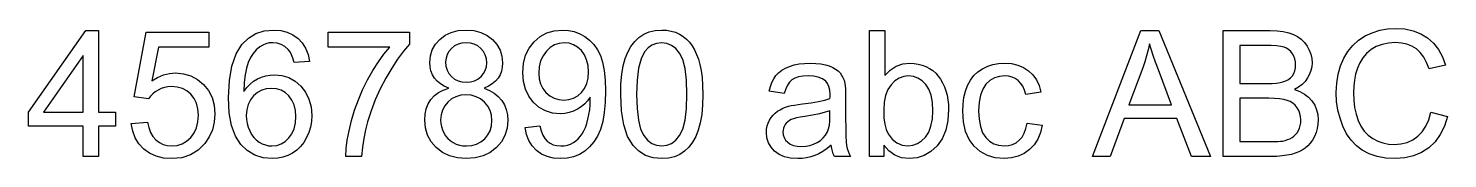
# Model space of a CAD drawing. Header units: metres. Extents: x 2.3 to 90.9, y 0.4 to 5.6.
# Drawn here: x 45.87 to 90.93, y 1.43 to 5.57 of the extents above; entities that cross this region are included whole.
import ezdxf

# ---------------------------------------------------------------- set-up
doc = ezdxf.new("R2010")
doc.units = ezdxf.units.M

msp = doc.modelspace()

# ---------------------------------------------------------------- linework, layer by layer
at = {"color": 1}
for p, q in [((45.866, 2.908), (47.692, 5.5)), ((47.692, 5.5), (48.093, 5.5)), ((48.093, 5.5), (48.093, 2.908)), ((49.222, 3.391), (49.61, 5.445)), ((49.61, 5.445), (51.599, 5.445)), ((51.599, 5.445), (51.599, 4.976)), ((53.088, 5.402), (53.356, 5.488)), ((53.356, 5.488), (53.656, 5.516)), ((53.656, 5.516), (53.882, 5.5)), ((53.882, 5.5), (54.086, 5.45)), ((54.086, 5.45), (54.268, 5.367)), ((55.383, 4.976), (55.383, 5.448)), ((55.383, 5.448), (57.973, 5.448)), ((57.973, 5.448), (57.973, 5.066)), ((59.098, 5.349), (59.293, 5.442)), ((59.293, 5.442), (59.515, 5.498)), ((59.515, 5.498), (59.763, 5.516)), ((59.763, 5.516), (60.012, 5.497)), ((60.012, 5.497), (60.235, 5.44)), ((60.235, 5.44), (60.433, 5.345)), ((62.116, 5.308), (62.329, 5.424)), ((62.329, 5.424), (62.565, 5.493)), ((62.565, 5.493), (62.824, 5.516)), ((62.824, 5.516), (63.015, 5.503)), ((63.015, 5.503), (63.197, 5.464)), ((63.197, 5.464), (63.372, 5.398)), ((65.407, 5.384), (65.579, 5.458)), ((65.579, 5.458), (65.769, 5.502)), ((65.769, 5.502), (65.978, 5.516)), ((65.978, 5.516), (66.134, 5.508)), ((66.134, 5.508), (66.28, 5.484)), ((66.28, 5.484), (66.417, 5.443)), ((66.417, 5.443), (66.543, 5.387)), ((72.576, 1.5), (72.576, 5.5)), ((72.576, 5.5), (73.067, 5.5)), ((73.067, 5.5), (73.067, 4.073)), ((79.656, 1.5), (81.192, 5.5)), ((81.192, 5.5), (81.763, 5.5)), ((81.763, 5.5), (83.4, 1.5)), ((83.801, 1.5), (83.801, 5.5)), ((83.801, 5.5), (85.302, 5.5)), ((85.302, 5.5), (85.519, 5.492)), ((85.519, 5.492), (85.715, 5.47)), ((85.715, 5.47), (85.887, 5.432)), ((85.887, 5.432), (86.037, 5.379)), ((88.315, 5.327), (88.541, 5.432)), ((88.541, 5.432), (88.778, 5.508)), ((88.778, 5.508), (89.026, 5.553)), ((89.026, 5.553), (89.285, 5.568)), ((89.285, 5.568), (89.573, 5.549)), ((89.573, 5.549), (89.838, 5.492)), ((89.838, 5.492), (90.078, 5.396)), ((50.003, 4.976), (49.787, 3.901)), ((51.599, 4.976), (50.003, 4.976)), ((52.462, 4.755), (52.649, 5.058)), ((52.649, 5.058), (52.852, 5.259)), ((52.852, 5.259), (53.088, 5.402)), ((53.214, 4.982), (53.104, 4.887)), ((53.306, 5.039), (53.214, 4.982)), ((53.406, 5.08), (53.306, 5.039)), ((53.512, 5.104), (53.406, 5.08)), ((53.626, 5.113), (53.512, 5.104)), ((53.766, 5.099), (53.626, 5.113)), ((53.895, 5.06), (53.766, 5.099)), ((54.012, 4.994), (53.895, 5.06)), ((54.117, 4.902), (54.012, 4.994)), ((54.268, 5.367), (54.43, 5.252)), ((54.43, 5.252), (54.565, 5.107)), ((54.565, 5.107), (54.671, 4.937)), ((57.342, 4.976), (55.383, 4.976)), ((57.158, 4.751), (57.342, 4.976)), ((57.973, 5.066), (57.782, 4.846)), ((58.692, 4.887), (58.79, 5.062)), ((58.79, 5.062), (58.928, 5.219)), ((58.928, 5.219), (59.098, 5.349)), ((59.4, 5.011), (59.302, 4.932)), ((59.511, 5.068), (59.4, 5.011)), ((59.634, 5.101), (59.511, 5.068)), ((59.768, 5.113), (59.634, 5.101)), ((59.902, 5.101), (59.768, 5.113)), ((60.024, 5.067), (59.902, 5.101)), ((60.134, 5.009), (60.024, 5.067)), ((60.233, 4.928), (60.134, 5.009)), ((60.433, 5.345), (60.606, 5.212)), ((60.606, 5.212), (60.745, 5.052)), ((60.745, 5.052), (60.845, 4.875)), ((61.768, 4.945), (61.925, 5.145)), ((61.925, 5.145), (62.116, 5.308)), ((62.44, 4.959), (62.314, 4.842)), ((62.578, 5.043), (62.44, 4.959)), ((62.726, 5.093), (62.578, 5.043)), ((62.884, 5.11), (62.726, 5.093)), ((63.037, 5.094), (62.884, 5.11)), ((63.178, 5.048), (63.037, 5.094)), ((63.307, 4.97), (63.178, 5.048)), ((63.426, 4.862), (63.307, 4.97)), ((63.372, 5.398), (63.538, 5.306)), ((63.538, 5.306), (63.689, 5.19)), ((63.689, 5.19), (63.822, 5.052)), ((63.822, 5.052), (63.935, 4.891)), ((64.902, 4.818), (65.001, 4.998)), ((65.001, 4.998), (65.119, 5.152)), ((65.119, 5.152), (65.254, 5.282)), ((65.254, 5.282), (65.407, 5.384)), ((65.668, 5.038), (65.542, 4.949)), ((65.812, 5.092), (65.668, 5.038)), ((65.973, 5.11), (65.812, 5.092)), ((66.138, 5.09), (65.973, 5.11)), ((66.288, 5.029), (66.138, 5.09)), ((66.425, 4.927), (66.288, 5.029)), ((66.543, 5.387), (66.659, 5.315)), ((66.659, 5.315), (66.765, 5.229)), ((66.765, 5.229), (66.86, 5.128)), ((66.86, 5.128), (66.944, 5.013)), ((66.944, 5.013), (67.019, 4.884)), ((81.465, 5.08), (81.423, 4.888)), ((81.518, 4.906), (81.465, 5.08)), ((85.13, 5.028), (84.33, 5.028)), ((84.33, 5.028), (84.33, 3.819)), ((85.329, 5.024), (85.13, 5.028)), ((85.497, 5.014), (85.329, 5.024)), ((85.634, 4.997), (85.497, 5.014)), ((85.738, 4.972), (85.634, 4.997)), ((85.822, 4.938), (85.738, 4.972)), ((86.037, 5.379), (86.168, 5.31)), ((86.168, 5.31), (86.284, 5.224)), ((86.284, 5.224), (86.385, 5.123)), ((86.385, 5.123), (86.471, 5.005)), ((86.471, 5.005), (86.539, 4.877)), ((87.768, 4.839), (87.925, 5.029)), ((87.925, 5.029), (88.107, 5.192)), ((88.107, 5.192), (88.315, 5.327)), ((88.668, 4.991), (88.503, 4.894)), ((88.851, 5.06), (88.668, 4.991)), ((89.053, 5.101), (88.851, 5.06)), ((89.274, 5.115), (89.053, 5.101)), ((89.466, 5.103), (89.274, 5.115)), ((89.641, 5.065), (89.466, 5.103)), ((89.799, 5.003), (89.641, 5.065)), ((89.94, 4.916), (89.799, 5.003)), ((90.078, 5.396), (90.295, 5.263)), ((90.295, 5.263), (90.484, 5.094)), ((90.484, 5.094), (90.642, 4.895)), ((47.602, 4.711), (46.349, 2.908)), ((47.602, 2.908), (47.602, 4.711)), ((52.328, 4.373), (52.462, 4.755)), ((52.922, 4.64), (52.849, 4.488)), ((53.007, 4.774), (52.922, 4.64)), ((53.104, 4.887), (53.007, 4.774)), ((54.174, 4.827), (54.117, 4.902)), ((54.224, 4.732), (54.174, 4.827)), ((54.267, 4.617), (54.224, 4.732)), ((54.303, 4.482), (54.267, 4.617)), ((54.791, 4.52), (54.303, 4.482)), ((54.671, 4.937), (54.746, 4.741)), ((54.746, 4.741), (54.791, 4.52)), ((56.979, 4.502), (57.158, 4.751)), ((57.592, 4.593), (57.404, 4.306)), ((57.782, 4.846), (57.592, 4.593)), ((58.614, 4.485), (58.634, 4.695)), ((58.634, 4.695), (58.692, 4.887)), ((59.128, 4.622), (59.116, 4.501)), ((59.162, 4.735), (59.128, 4.622)), ((59.22, 4.838), (59.162, 4.735)), ((59.302, 4.932), (59.22, 4.838)), ((60.315, 4.831), (60.233, 4.928)), ((60.373, 4.723), (60.315, 4.831)), ((60.409, 4.604), (60.373, 4.723)), ((60.42, 4.474), (60.409, 4.604)), ((60.845, 4.875), (60.905, 4.681)), ((60.905, 4.681), (60.925, 4.471)), ((61.589, 4.455), (61.656, 4.715)), ((61.656, 4.715), (61.768, 4.945)), ((62.132, 4.535), (62.086, 4.352)), ((62.208, 4.699), (62.132, 4.535)), ((62.314, 4.842), (62.208, 4.699)), ((63.524, 4.726), (63.426, 4.862)), ((63.594, 4.57), (63.524, 4.726)), ((63.637, 4.391), (63.594, 4.57)), ((63.935, 4.891), (64.029, 4.707)), ((64.029, 4.707), (64.102, 4.491)), ((64.756, 4.381), (64.82, 4.615)), ((64.82, 4.615), (64.902, 4.818)), ((65.321, 4.602), (65.242, 4.303)), ((65.432, 4.823), (65.321, 4.602)), ((65.542, 4.949), (65.432, 4.823)), ((66.547, 4.785), (66.425, 4.927)), ((66.648, 4.581), (66.547, 4.785)), ((66.72, 4.295), (66.648, 4.581)), ((67.019, 4.884), (67.085, 4.742)), ((67.085, 4.742), (67.143, 4.587)), ((67.143, 4.587), (67.192, 4.418)), ((81.373, 4.696), (81.315, 4.506)), ((81.423, 4.888), (81.373, 4.696)), ((81.583, 4.71), (81.518, 4.906)), ((81.66, 4.491), (81.583, 4.71)), ((85.895, 4.892), (85.822, 4.938)), ((85.958, 4.834), (85.895, 4.892)), ((86.011, 4.765), (85.958, 4.834)), ((86.053, 4.686), (86.011, 4.765)), ((86.083, 4.601), (86.053, 4.686)), ((86.1, 4.511), (86.083, 4.601)), ((86.106, 4.414), (86.1, 4.511)), ((86.539, 4.877), (86.588, 4.747)), ((86.588, 4.747), (86.618, 4.613)), ((86.618, 4.613), (86.628, 4.477)), ((87.531, 4.377), (87.636, 4.62)), ((87.636, 4.62), (87.768, 4.839)), ((88.24, 4.635), (88.142, 4.478)), ((88.36, 4.774), (88.24, 4.635)), ((88.503, 4.894), (88.36, 4.774)), ((90.064, 4.802), (89.94, 4.916)), ((90.173, 4.658), (90.064, 4.802)), ((90.266, 4.484), (90.173, 4.658)), ((90.642, 4.895), (90.769, 4.665)), ((90.769, 4.665), (90.865, 4.403)), ((49.969, 4.011), (50.156, 4.089)), ((50.156, 4.089), (50.347, 4.136)), ((50.347, 4.136), (50.543, 4.152)), ((50.543, 4.152), (50.795, 4.129)), ((50.795, 4.129), (51.026, 4.061)), ((51.026, 4.061), (51.237, 3.948)), ((52.248, 3.912), (52.328, 4.373)), ((52.747, 4.094), (52.72, 3.846)), ((52.79, 4.308), (52.747, 4.094)), ((52.849, 4.488), (52.79, 4.308)), ((53.273, 4.021), (53.406, 4.062)), ((53.406, 4.062), (53.542, 4.087)), ((53.542, 4.087), (53.681, 4.095)), ((53.681, 4.095), (53.917, 4.072)), ((53.917, 4.072), (54.135, 4.004)), ((56.637, 3.93), (56.806, 4.228)), ((56.806, 4.228), (56.979, 4.502)), ((57.404, 4.306), (57.216, 3.986)), ((58.623, 4.345), (58.614, 4.485)), ((58.651, 4.216), (58.623, 4.345)), ((58.697, 4.097), (58.651, 4.216)), ((58.761, 3.988), (58.697, 4.097)), ((59.116, 4.501), (59.127, 4.366)), ((59.127, 4.366), (59.162, 4.244)), ((59.162, 4.244), (59.219, 4.134)), ((59.219, 4.134), (59.299, 4.038)), ((60.239, 4.036), (60.318, 4.131)), ((60.318, 4.131), (60.375, 4.235)), ((60.375, 4.235), (60.409, 4.35)), ((60.409, 4.35), (60.42, 4.474)), ((60.843, 4.095), (60.779, 3.987)), ((60.888, 4.211), (60.843, 4.095)), ((60.916, 4.337), (60.888, 4.211)), ((60.925, 4.471), (60.916, 4.337)), ((61.566, 4.166), (61.589, 4.455)), ((61.588, 3.885), (61.566, 4.166)), ((62.086, 4.352), (62.071, 4.149)), ((62.071, 4.149), (62.085, 3.967)), ((63.651, 4.19), (63.637, 4.391)), ((63.637, 3.99), (63.651, 4.19)), ((64.102, 4.491), (64.155, 4.232)), ((64.155, 4.232), (64.186, 3.928)), ((64.683, 3.81), (64.71, 4.113)), ((64.71, 4.113), (64.756, 4.381)), ((65.242, 4.303), (65.195, 3.927)), ((66.763, 3.925), (66.72, 4.295)), ((67.192, 4.418), (67.232, 4.228)), ((67.232, 4.228), (67.26, 4.006)), ((69.535, 3.967), (69.604, 4.069)), ((69.604, 4.069), (69.688, 4.158)), ((69.688, 4.158), (69.788, 4.237)), ((69.788, 4.237), (69.905, 4.304)), ((69.905, 4.304), (70.038, 4.361)), ((70.038, 4.361), (70.186, 4.406)), ((70.186, 4.406), (70.344, 4.438)), ((70.344, 4.438), (70.514, 4.457)), ((70.625, 4.057), (70.463, 4.049)), ((70.514, 4.457), (70.696, 4.463)), ((70.799, 4.046), (70.625, 4.057)), ((70.696, 4.463), (70.873, 4.458)), ((70.873, 4.458), (71.032, 4.441)), ((71.032, 4.441), (71.174, 4.414)), ((71.174, 4.414), (71.299, 4.376)), ((71.299, 4.376), (71.407, 4.329)), ((71.407, 4.329), (71.5, 4.277)), ((71.5, 4.277), (71.578, 4.22)), ((71.578, 4.22), (71.64, 4.156)), ((71.64, 4.156), (71.69, 4.086)), ((71.69, 4.086), (71.733, 4.006)), ((73.067, 4.073), (73.233, 4.244)), ((73.233, 4.244), (73.421, 4.366)), ((73.421, 4.366), (73.63, 4.439)), ((73.63, 4.439), (73.861, 4.463)), ((73.817, 4.059), (73.662, 4.042)), ((73.971, 4.042), (73.817, 4.059)), ((73.861, 4.463), (73.993, 4.456)), ((73.993, 4.456), (74.121, 4.436)), ((74.121, 4.436), (74.246, 4.403)), ((74.246, 4.403), (74.367, 4.355)), ((74.367, 4.355), (74.481, 4.296)), ((74.481, 4.296), (74.585, 4.226)), ((74.585, 4.226), (74.678, 4.145)), ((74.678, 4.145), (74.76, 4.053)), ((75.78, 3.924), (75.888, 4.067)), ((75.888, 4.067), (76.016, 4.188)), ((76.016, 4.188), (76.165, 4.287)), ((76.165, 4.287), (76.328, 4.364)), ((76.328, 4.364), (76.497, 4.419)), ((76.497, 4.419), (76.673, 4.452)), ((76.673, 4.452), (76.857, 4.463)), ((76.876, 4.059), (76.699, 4.043)), ((76.857, 4.463), (77.082, 4.448)), ((76.994, 4.05), (76.876, 4.059)), ((77.082, 4.448), (77.286, 4.403)), ((77.286, 4.403), (77.468, 4.329)), ((77.468, 4.329), (77.629, 4.224)), ((77.629, 4.224), (77.766, 4.093)), ((77.766, 4.093), (77.875, 3.936)), ((81.25, 4.316), (80.81, 3.143)), ((81.315, 4.506), (81.25, 4.316)), ((81.749, 4.25), (81.66, 4.491)), ((82.166, 3.143), (81.749, 4.25)), ((85.947, 4), (86.004, 4.065)), ((86.004, 4.065), (86.049, 4.139)), ((86.049, 4.139), (86.081, 4.222)), ((86.081, 4.222), (86.1, 4.313)), ((86.1, 4.313), (86.106, 4.414)), ((86.549, 4.109), (86.488, 3.994)), ((86.593, 4.228), (86.549, 4.109)), ((86.619, 4.35), (86.593, 4.228)), ((86.628, 4.477), (86.619, 4.35)), ((87.412, 3.832), (87.457, 4.115)), ((87.457, 4.115), (87.531, 4.377)), ((88.013, 4.113), (87.974, 3.923)), ((88.068, 4.301), (88.013, 4.113)), ((88.142, 4.478), (88.068, 4.301)), ((90.344, 4.28), (90.266, 4.484)), ((90.865, 4.403), (90.344, 4.28)), ((49.787, 3.901), (49.969, 4.011)), ((49.984, 3.611), (49.893, 3.553)), ((50.082, 3.658), (49.984, 3.611)), ((50.186, 3.691), (50.082, 3.658)), ((50.296, 3.712), (50.186, 3.691)), ((50.412, 3.718), (50.296, 3.712)), ((50.594, 3.703), (50.412, 3.718)), ((50.758, 3.658), (50.594, 3.703)), ((50.903, 3.582), (50.758, 3.658)), ((51.237, 3.948), (51.427, 3.789)), ((51.427, 3.789), (51.585, 3.595)), ((52.221, 3.372), (52.248, 3.912)), ((52.72, 3.846), (52.709, 3.563)), ((52.709, 3.563), (52.803, 3.689)), ((52.803, 3.689), (52.907, 3.798)), ((52.907, 3.798), (53.02, 3.89)), ((53.02, 3.89), (53.143, 3.964)), ((53.143, 3.964), (53.273, 4.021)), ((53.422, 3.646), (53.275, 3.601)), ((53.583, 3.661), (53.422, 3.646)), ((53.743, 3.646), (53.583, 3.661)), ((53.889, 3.601), (53.743, 3.646)), ((54.135, 4.004), (54.335, 3.891)), ((54.335, 3.891), (54.517, 3.733)), ((54.517, 3.733), (54.668, 3.539)), ((56.344, 3.297), (56.481, 3.616)), ((56.481, 3.616), (56.637, 3.93)), ((57.039, 3.646), (56.883, 3.302)), ((57.216, 3.986), (57.039, 3.646)), ((58.845, 3.891), (58.761, 3.988)), ((58.948, 3.805), (58.845, 3.891)), ((58.891, 3.532), (59.042, 3.611)), ((59.071, 3.731), (58.948, 3.805)), ((59.042, 3.611), (59.214, 3.669)), ((59.214, 3.669), (59.071, 3.731)), ((59.299, 4.038), (59.397, 3.959)), ((59.397, 3.959), (59.509, 3.902)), ((59.509, 3.902), (59.634, 3.869)), ((59.634, 3.869), (59.774, 3.857)), ((59.774, 3.857), (59.909, 3.869)), ((59.909, 3.869), (60.032, 3.902)), ((60.032, 3.902), (60.142, 3.958)), ((60.142, 3.958), (60.239, 4.036)), ((60.475, 3.731), (60.336, 3.669)), ((60.336, 3.669), (60.509, 3.6)), ((60.595, 3.805), (60.475, 3.731)), ((60.697, 3.89), (60.595, 3.805)), ((60.779, 3.987), (60.697, 3.89)), ((61.652, 3.634), (61.588, 3.885)), ((61.76, 3.411), (61.652, 3.634)), ((62.085, 3.967), (62.129, 3.803)), ((62.129, 3.803), (62.201, 3.657)), ((62.201, 3.657), (62.302, 3.529)), ((63.431, 3.529), (63.527, 3.66)), ((63.527, 3.66), (63.596, 3.813)), ((63.596, 3.813), (63.637, 3.99)), ((64.186, 3.928), (64.196, 3.582)), ((64.674, 3.473), (64.683, 3.81)), ((65.195, 3.927), (65.179, 3.473)), ((66.778, 3.473), (66.763, 3.925)), ((67.26, 4.006), (67.277, 3.755)), ((67.277, 3.755), (67.282, 3.473)), ((69.389, 3.571), (69.427, 3.718)), ((69.427, 3.718), (69.475, 3.85)), ((69.475, 3.85), (69.535, 3.967)), ((69.914, 3.648), (69.869, 3.505)), ((69.97, 3.767), (69.914, 3.648)), ((70.036, 3.863), (69.97, 3.767)), ((70.113, 3.935), (70.036, 3.863)), ((70.207, 3.988), (70.113, 3.935)), ((70.324, 4.026), (70.207, 3.988)), ((70.463, 4.049), (70.324, 4.026)), ((70.95, 4.015), (70.799, 4.046)), ((71.079, 3.963), (70.95, 4.015)), ((71.184, 3.89), (71.079, 3.963)), ((71.245, 3.818), (71.184, 3.89)), ((71.289, 3.723), (71.245, 3.818)), ((71.315, 3.606), (71.289, 3.723)), ((71.323, 3.467), (71.315, 3.606)), ((71.733, 4.006), (71.767, 3.919)), ((71.767, 3.919), (71.793, 3.822)), ((71.793, 3.822), (71.803, 3.747)), ((71.803, 3.747), (71.811, 3.646)), ((71.811, 3.646), (71.816, 3.52)), ((73.158, 3.624), (73.085, 3.438)), ((73.261, 3.78), (73.158, 3.624)), ((73.383, 3.902), (73.261, 3.78)), ((73.517, 3.989), (73.383, 3.902)), ((73.662, 4.042), (73.517, 3.989)), ((74.113, 3.992), (73.971, 4.042)), ((74.243, 3.907), (74.113, 3.992)), ((74.362, 3.789), (74.243, 3.907)), ((74.46, 3.636), (74.362, 3.789)), ((74.53, 3.445), (74.46, 3.636)), ((74.76, 4.053), (74.833, 3.95)), ((74.833, 3.95), (74.897, 3.837)), ((74.897, 3.837), (74.954, 3.715)), ((74.954, 3.715), (75.001, 3.582)), ((75.624, 3.576), (75.692, 3.759)), ((75.692, 3.759), (75.78, 3.924)), ((76.171, 3.641), (76.099, 3.45)), ((76.273, 3.793), (76.171, 3.641)), ((76.398, 3.91), (76.273, 3.793)), ((76.54, 3.993), (76.398, 3.91)), ((76.699, 4.043), (76.54, 3.993)), ((77.103, 4.023), (76.994, 4.05)), ((77.204, 3.976), (77.103, 4.023)), ((77.295, 3.912), (77.204, 3.976)), ((77.375, 3.829), (77.295, 3.912)), ((77.442, 3.729), (77.375, 3.829)), ((77.495, 3.61), (77.442, 3.729)), ((77.536, 3.473), (77.495, 3.61)), ((77.875, 3.936), (77.958, 3.753)), ((77.958, 3.753), (78.014, 3.546)), ((84.33, 3.819), (85.195, 3.819)), ((85.195, 3.819), (85.359, 3.822)), ((85.359, 3.822), (85.497, 3.831)), ((85.497, 3.831), (85.611, 3.845)), ((85.611, 3.845), (85.7, 3.866)), ((85.7, 3.866), (85.795, 3.901)), ((85.795, 3.901), (85.877, 3.945)), ((85.877, 3.945), (85.947, 4)), ((86.2, 3.703), (86.068, 3.628)), ((86.068, 3.628), (86.239, 3.566)), ((86.314, 3.789), (86.2, 3.703)), ((86.41, 3.886), (86.314, 3.789)), ((86.488, 3.994), (86.41, 3.886)), ((87.397, 3.53), (87.412, 3.832)), ((87.951, 3.729), (87.943, 3.533)), ((87.974, 3.923), (87.951, 3.729)), ((49.683, 3.331), (49.222, 3.391)), ((49.743, 3.413), (49.683, 3.331)), ((49.813, 3.487), (49.743, 3.413)), ((49.893, 3.553), (49.813, 3.487)), ((51.03, 3.475), (50.903, 3.582)), ((51.133, 3.343), (51.03, 3.475)), ((51.207, 3.188), (51.133, 3.343)), ((51.251, 3.011), (51.207, 3.188)), ((51.585, 3.595), (51.697, 3.374)), ((51.697, 3.374), (51.765, 3.128)), ((52.245, 2.89), (52.221, 3.372)), ((52.916, 3.294), (52.844, 3.146)), ((53.018, 3.422), (52.916, 3.294)), ((53.14, 3.527), (53.018, 3.422)), ((53.275, 3.601), (53.14, 3.527)), ((54.021, 3.527), (53.889, 3.601)), ((54.139, 3.422), (54.021, 3.527)), ((54.236, 3.292), (54.139, 3.422)), ((54.305, 3.139), (54.236, 3.292)), ((54.668, 3.539), (54.776, 3.319)), ((54.776, 3.319), (54.841, 3.072)), ((56.227, 2.972), (56.344, 3.297)), ((56.883, 3.302), (56.749, 2.953)), ((58.502, 3.015), (58.564, 3.171)), ((58.564, 3.171), (58.651, 3.31)), ((58.651, 3.31), (58.76, 3.432)), ((58.76, 3.432), (58.891, 3.532)), ((59.186, 3.227), (59.086, 3.105)), ((59.307, 3.327), (59.186, 3.227)), ((59.443, 3.399), (59.307, 3.327)), ((59.594, 3.442), (59.443, 3.399)), ((59.76, 3.456), (59.594, 3.442)), ((59.93, 3.442), (59.76, 3.456)), ((60.085, 3.398), (59.93, 3.442)), ((60.225, 3.326), (60.085, 3.398)), ((60.351, 3.224), (60.225, 3.326)), ((60.454, 3.101), (60.351, 3.224)), ((60.509, 3.6), (60.66, 3.512)), ((60.66, 3.512), (60.789, 3.406)), ((60.789, 3.406), (60.896, 3.282)), ((60.896, 3.282), (60.98, 3.142)), ((61.91, 3.216), (61.76, 3.411)), ((62.091, 3.059), (61.91, 3.216)), ((62.302, 3.529), (62.424, 3.424)), ((62.424, 3.424), (62.559, 3.35)), ((62.559, 3.35), (62.708, 3.305)), ((62.708, 3.305), (62.87, 3.29)), ((62.87, 3.29), (63.033, 3.305)), ((63.033, 3.305), (63.181, 3.35)), ((63.181, 3.35), (63.314, 3.424)), ((63.314, 3.424), (63.431, 3.529)), ((63.531, 3.17), (63.424, 3.081)), ((63.625, 3.271), (63.531, 3.17)), ((63.705, 3.383), (63.625, 3.271)), ((63.703, 3.132), (63.708, 3.284)), ((63.707, 3.352), (63.705, 3.383)), ((63.707, 3.325), (63.707, 3.352)), ((63.708, 3.303), (63.707, 3.325)), ((63.708, 3.284), (63.708, 3.303)), ((64.186, 3.218), (64.155, 2.893)), ((64.196, 3.582), (64.186, 3.218)), ((64.699, 2.948), (64.674, 3.473)), ((65.179, 3.473), (65.193, 3.021)), ((66.763, 3.023), (66.778, 3.473)), ((67.282, 3.473), (67.273, 3.138)), ((69.869, 3.505), (69.389, 3.571)), ((70.308, 3.152), (70.445, 3.17)), ((70.445, 3.17), (70.723, 3.207)), ((70.723, 3.207), (70.961, 3.248)), ((70.961, 3.248), (71.16, 3.292)), ((71.16, 3.292), (71.321, 3.339)), ((71.321, 3.339), (71.322, 3.385)), ((71.322, 3.385), (71.323, 3.422)), ((71.323, 3.449), (71.323, 3.467)), ((71.323, 3.422), (71.323, 3.449)), ((71.816, 3.52), (71.817, 3.369)), ((71.817, 3.369), (71.817, 2.714)), ((73.041, 3.22), (73.026, 2.971)), ((73.085, 3.438), (73.041, 3.22)), ((74.573, 3.217), (74.53, 3.445)), ((74.587, 2.952), (74.573, 3.217)), ((75.001, 3.582), (75.04, 3.442)), ((75.04, 3.442), (75.067, 3.297)), ((75.067, 3.297), (75.083, 3.147)), ((75.536, 2.938), (75.546, 3.165)), ((75.546, 3.165), (75.575, 3.378)), ((75.575, 3.378), (75.624, 3.576)), ((76.055, 3.22), (76.041, 2.952)), ((76.099, 3.45), (76.055, 3.22)), ((78.014, 3.546), (77.536, 3.473)), ((85.255, 3.347), (84.33, 3.347)), ((84.33, 3.347), (84.33, 1.972)), ((85.435, 3.343), (85.255, 3.347)), ((85.592, 3.33), (85.435, 3.343)), ((85.728, 3.31), (85.592, 3.33)), ((85.84, 3.28), (85.728, 3.31)), ((85.936, 3.241), (85.84, 3.28)), ((86.021, 3.189), (85.936, 3.241)), ((86.095, 3.125), (86.021, 3.189)), ((86.239, 3.566), (86.389, 3.484)), ((86.389, 3.484), (86.518, 3.384)), ((86.518, 3.384), (86.626, 3.265)), ((86.626, 3.265), (86.712, 3.131)), ((87.41, 3.248), (87.397, 3.53)), ((87.45, 2.975), (87.41, 3.248)), ((87.943, 3.533), (87.952, 3.286)), ((87.952, 3.286), (87.98, 3.055)), ((45.866, 2.458), (45.866, 2.908)), ((46.349, 2.908), (47.602, 2.908)), ((48.093, 2.908), (48.633, 2.908)), ((48.633, 2.908), (48.633, 2.458)), ((51.266, 2.812), (51.251, 3.011)), ((51.251, 2.602), (51.266, 2.812)), ((51.765, 3.128), (51.787, 2.856)), ((51.787, 2.856), (51.767, 2.594)), ((52.318, 2.481), (52.245, 2.89)), ((52.8, 2.98), (52.786, 2.796)), ((52.786, 2.796), (52.793, 2.671)), ((52.844, 3.146), (52.8, 2.98)), ((54.346, 2.965), (54.305, 3.139)), ((54.36, 2.769), (54.346, 2.965)), ((54.346, 2.564), (54.36, 2.769)), ((54.841, 3.072), (54.862, 2.799)), ((54.862, 2.799), (54.852, 2.614)), ((56.128, 2.641), (56.227, 2.972)), ((56.749, 2.953), (56.636, 2.6)), ((58.453, 2.657), (58.465, 2.844)), ((58.465, 2.844), (58.502, 3.015)), ((58.972, 2.819), (58.958, 2.654)), ((59.015, 2.969), (58.972, 2.819)), ((59.086, 3.105), (59.015, 2.969)), ((60.528, 2.962), (60.454, 3.101)), ((60.572, 2.807), (60.528, 2.962)), ((60.587, 2.638), (60.572, 2.807)), ((60.98, 3.142), (61.041, 2.988)), ((61.041, 2.988), (61.077, 2.822)), ((61.077, 2.822), (61.089, 2.643)), ((62.292, 2.946), (62.091, 3.059)), ((62.512, 2.879), (62.292, 2.946)), ((62.75, 2.856), (62.512, 2.879)), ((62.896, 2.865), (62.75, 2.856)), ((63.037, 2.893), (62.896, 2.865)), ((63.173, 2.938), (63.037, 2.893)), ((63.303, 3.002), (63.173, 2.938)), ((63.424, 3.081), (63.303, 3.002)), ((63.634, 2.684), (63.667, 2.832)), ((63.667, 2.832), (63.69, 2.982)), ((63.69, 2.982), (63.703, 3.132)), ((64.155, 2.893), (64.103, 2.608)), ((64.773, 2.503), (64.699, 2.948)), ((65.193, 3.021), (65.236, 2.652)), ((66.72, 2.654), (66.763, 3.023)), ((67.246, 2.837), (67.201, 2.569)), ((67.273, 3.138), (67.246, 2.837)), ((69.401, 2.653), (69.453, 2.736)), ((69.453, 2.736), (69.513, 2.811)), ((69.513, 2.811), (69.58, 2.878)), ((69.58, 2.878), (69.655, 2.935)), ((69.655, 2.935), (69.736, 2.985)), ((69.736, 2.985), (69.822, 3.029)), ((69.822, 3.029), (69.912, 3.066)), ((69.912, 3.066), (70.008, 3.096)), ((70.008, 3.096), (70.09, 3.115)), ((70.09, 3.115), (70.19, 3.134)), ((70.26, 2.722), (70.164, 2.697)), ((70.19, 3.134), (70.308, 3.152)), ((70.378, 2.746), (70.26, 2.722)), ((70.518, 2.769), (70.378, 2.746)), ((70.769, 2.809), (70.518, 2.769)), ((70.986, 2.853), (70.769, 2.809)), ((71.17, 2.902), (70.986, 2.853)), ((71.321, 2.954), (71.17, 2.902)), ((71.316, 2.622), (71.321, 2.774)), ((71.321, 2.774), (71.321, 2.954)), ((71.817, 2.714), (71.819, 2.403)), ((73.026, 2.971), (73.035, 2.728)), ((73.035, 2.728), (73.061, 2.522)), ((74.572, 2.692), (74.587, 2.952)), ((75.089, 2.992), (75.066, 2.641)), ((75.083, 3.147), (75.089, 2.992)), ((75.559, 2.596), (75.536, 2.938)), ((76.041, 2.952), (76.055, 2.68)), ((80.658, 2.711), (80.218, 1.5)), ((82.33, 2.711), (80.658, 2.711)), ((80.81, 3.143), (82.166, 3.143)), ((82.797, 1.5), (82.33, 2.711)), ((86.158, 3.048), (86.095, 3.125)), ((86.208, 2.962), (86.158, 3.048)), ((86.244, 2.869), (86.208, 2.962)), ((86.266, 2.768), (86.244, 2.869)), ((86.273, 2.66), (86.266, 2.768)), ((86.712, 3.131), (86.773, 2.986)), ((86.773, 2.986), (86.809, 2.828)), ((86.809, 2.828), (86.821, 2.66)), ((87.516, 2.712), (87.45, 2.975)), ((87.608, 2.458), (87.516, 2.712)), ((87.98, 3.055), (88.026, 2.84)), ((88.026, 2.84), (88.091, 2.642)), ((90.337, 2.666), (90.404, 2.902)), ((90.404, 2.902), (90.933, 2.769)), ((90.933, 2.769), (90.833, 2.462)), ((47.602, 2.458), (45.866, 2.458)), ((47.602, 1.5), (47.602, 2.458)), ((48.633, 2.458), (48.093, 2.458)), ((48.093, 2.458), (48.093, 1.5)), ((49.135, 2.548), (49.651, 2.591)), ((49.178, 2.308), (49.135, 2.548)), ((49.258, 2.093), (49.178, 2.308)), ((49.651, 2.591), (49.689, 2.415)), ((49.689, 2.415), (49.746, 2.262)), ((49.746, 2.262), (49.822, 2.132)), ((51.128, 2.248), (51.205, 2.414)), ((51.205, 2.414), (51.251, 2.602)), ((51.708, 2.35), (51.609, 2.124)), ((51.767, 2.594), (51.708, 2.35)), ((52.439, 2.146), (52.318, 2.481)), ((52.793, 2.671), (52.813, 2.548)), ((52.813, 2.548), (52.846, 2.428)), ((52.846, 2.428), (52.894, 2.31)), ((52.894, 2.31), (52.953, 2.201)), ((54.234, 2.223), (54.304, 2.383)), ((54.304, 2.383), (54.346, 2.564)), ((54.771, 2.264), (54.7, 2.099)), ((54.822, 2.436), (54.771, 2.264)), ((54.852, 2.614), (54.822, 2.436)), ((55.993, 2.021), (56.05, 2.319)), ((56.05, 2.319), (56.128, 2.641)), ((56.569, 2.343), (56.515, 2.074)), ((56.636, 2.6), (56.569, 2.343)), ((58.476, 2.406), (58.453, 2.657)), ((58.544, 2.176), (58.476, 2.406)), ((58.958, 2.654), (58.964, 2.55)), ((58.964, 2.55), (58.983, 2.447)), ((58.983, 2.447), (59.014, 2.347)), ((59.014, 2.347), (59.057, 2.248)), ((60.458, 2.183), (60.529, 2.319)), ((60.529, 2.319), (60.572, 2.471)), ((60.572, 2.471), (60.587, 2.638)), ((61.066, 2.397), (60.998, 2.171)), ((61.089, 2.643), (61.066, 2.397)), ((61.64, 2.425), (62.112, 2.469)), ((61.685, 2.202), (61.64, 2.425)), ((62.112, 2.469), (62.149, 2.314)), ((62.149, 2.314), (62.199, 2.181)), ((63.452, 2.216), (63.504, 2.31)), ((63.504, 2.31), (63.552, 2.42)), ((63.552, 2.42), (63.595, 2.544)), ((63.595, 2.544), (63.634, 2.684)), ((64.03, 2.361), (63.937, 2.147)), ((64.103, 2.608), (64.03, 2.361)), ((64.896, 2.135), (64.773, 2.503)), ((65.236, 2.652), (65.308, 2.366)), ((65.308, 2.366), (65.409, 2.162)), ((66.547, 2.163), (66.648, 2.368)), ((66.648, 2.368), (66.72, 2.654)), ((67.138, 2.336), (67.057, 2.132)), ((67.201, 2.569), (67.138, 2.336)), ((69.304, 2.264), (69.31, 2.368)), ((69.32, 2.091), (69.304, 2.264)), ((69.31, 2.368), (69.328, 2.468)), ((69.328, 2.468), (69.359, 2.562)), ((69.359, 2.562), (69.401, 2.653)), ((69.832, 2.34), (69.828, 2.278)), ((69.828, 2.278), (69.837, 2.183)), ((69.845, 2.4), (69.832, 2.34)), ((69.866, 2.457), (69.845, 2.4)), ((69.896, 2.511), (69.866, 2.457)), ((69.934, 2.56), (69.896, 2.511)), ((69.979, 2.603), (69.934, 2.56)), ((70.031, 2.64), (69.979, 2.603)), ((70.09, 2.671), (70.031, 2.64)), ((70.164, 2.697), (70.09, 2.671)), ((71.182, 2.181), (71.241, 2.283)), ((71.241, 2.283), (71.276, 2.376)), ((71.276, 2.376), (71.301, 2.489)), ((71.301, 2.489), (71.316, 2.622)), ((71.819, 2.403), (71.825, 2.155)), ((73.061, 2.522), (73.106, 2.352)), ((73.106, 2.352), (73.168, 2.218)), ((74.352, 2.118), (74.455, 2.275)), ((74.455, 2.275), (74.528, 2.466)), ((74.528, 2.466), (74.572, 2.692)), ((74.997, 2.332), (74.881, 2.065)), ((75.066, 2.641), (74.997, 2.332)), ((75.627, 2.296), (75.559, 2.596)), ((75.74, 2.039), (75.627, 2.296)), ((76.055, 2.68), (76.097, 2.447)), ((76.097, 2.447), (76.167, 2.255)), ((76.167, 2.255), (76.265, 2.103)), ((77.49, 2.241), (77.542, 2.389)), ((77.542, 2.389), (77.577, 2.561)), ((77.577, 2.561), (78.06, 2.499)), ((78.005, 2.263), (77.919, 2.054)), ((78.06, 2.499), (78.005, 2.263)), ((86.104, 2.194), (86.151, 2.254)), ((86.151, 2.254), (86.194, 2.323)), ((86.194, 2.323), (86.228, 2.398)), ((86.228, 2.398), (86.253, 2.48)), ((86.253, 2.48), (86.268, 2.567)), ((86.268, 2.567), (86.273, 2.66)), ((86.755, 2.26), (86.703, 2.137)), ((86.792, 2.388), (86.755, 2.26)), ((86.814, 2.522), (86.792, 2.388)), ((86.821, 2.66), (86.814, 2.522)), ((87.726, 2.223), (87.608, 2.458)), ((88.091, 2.642), (88.176, 2.464)), ((88.176, 2.464), (88.281, 2.309)), ((88.281, 2.309), (88.407, 2.179)), ((89.986, 2.141), (90.128, 2.285)), ((90.128, 2.285), (90.245, 2.46)), ((90.245, 2.46), (90.337, 2.666)), ((90.833, 2.462), (90.7, 2.194)), ((49.375, 1.903), (49.258, 2.093)), ((49.529, 1.737), (49.375, 1.903)), ((49.822, 2.132), (49.917, 2.025)), ((49.917, 2.025), (50.027, 1.942)), ((50.027, 1.942), (50.147, 1.883)), ((50.147, 1.883), (50.278, 1.847)), ((50.278, 1.847), (50.42, 1.836)), ((50.42, 1.836), (50.591, 1.852)), ((50.591, 1.852), (50.748, 1.902)), ((50.748, 1.902), (50.891, 1.986)), ((50.891, 1.986), (51.02, 2.103)), ((51.02, 2.103), (51.128, 2.248)), ((51.471, 1.917), (51.261, 1.705)), ((51.609, 2.124), (51.471, 1.917)), ((52.608, 1.883), (52.439, 2.146)), ((52.816, 1.686), (52.608, 1.883)), ((52.953, 2.201), (53.023, 2.106)), ((53.023, 2.106), (53.104, 2.025)), ((53.104, 2.025), (53.195, 1.957)), ((53.195, 1.957), (53.293, 1.904)), ((53.293, 1.904), (53.394, 1.866)), ((53.394, 1.866), (53.496, 1.843)), ((53.496, 1.843), (53.602, 1.836)), ((53.602, 1.836), (53.752, 1.851)), ((53.752, 1.851), (53.891, 1.898)), ((53.891, 1.898), (54.019, 1.977)), ((54.019, 1.977), (54.136, 2.087)), ((54.136, 2.087), (54.234, 2.223)), ((54.507, 1.813), (54.388, 1.699)), ((54.611, 1.947), (54.507, 1.813)), ((54.7, 2.099), (54.611, 1.947)), ((55.957, 1.748), (55.993, 2.021)), ((56.515, 2.074), (56.475, 1.793)), ((58.657, 1.969), (58.544, 2.176)), ((58.816, 1.782), (58.657, 1.969)), ((59.057, 2.248), (59.113, 2.155)), ((59.113, 2.155), (59.181, 2.073)), ((59.181, 2.073), (59.261, 2.003)), ((59.261, 2.003), (59.353, 1.943)), ((59.353, 1.943), (59.453, 1.896)), ((59.453, 1.896), (59.557, 1.863)), ((59.557, 1.863), (59.665, 1.842)), ((59.665, 1.842), (59.776, 1.836)), ((59.776, 1.836), (59.945, 1.85)), ((59.945, 1.85), (60.098, 1.892)), ((60.098, 1.892), (60.235, 1.963)), ((60.235, 1.963), (60.357, 2.062)), ((60.357, 2.062), (60.458, 2.183)), ((60.885, 1.966), (60.726, 1.781)), ((60.998, 2.171), (60.885, 1.966)), ((61.759, 2.006), (61.685, 2.202)), ((61.863, 1.836), (61.759, 2.006)), ((61.997, 1.692), (61.863, 1.836)), ((62.199, 2.181), (62.263, 2.072)), ((62.263, 2.072), (62.341, 1.986)), ((62.341, 1.986), (62.432, 1.92)), ((62.432, 1.92), (62.534, 1.873)), ((62.534, 1.873), (62.649, 1.845)), ((62.649, 1.845), (62.775, 1.836)), ((62.775, 1.836), (62.885, 1.842)), ((62.885, 1.842), (62.987, 1.862)), ((62.987, 1.862), (63.083, 1.894)), ((63.083, 1.894), (63.172, 1.939)), ((63.172, 1.939), (63.253, 1.995)), ((63.253, 1.995), (63.327, 2.06)), ((63.327, 2.06), (63.393, 2.134)), ((63.393, 2.134), (63.452, 2.216)), ((63.823, 1.961), (63.689, 1.801)), ((63.937, 2.147), (63.823, 1.961)), ((65.07, 1.847), (64.896, 2.135)), ((65.25, 1.665), (65.07, 1.847)), ((65.409, 2.162), (65.531, 2.019)), ((65.531, 2.019), (65.667, 1.917)), ((65.667, 1.917), (65.816, 1.856)), ((65.816, 1.856), (65.978, 1.836)), ((65.978, 1.836), (66.141, 1.856)), ((66.141, 1.856), (66.29, 1.917)), ((66.29, 1.917), (66.425, 2.02)), ((66.425, 2.02), (66.547, 2.163)), ((66.957, 1.953), (66.84, 1.798)), ((67.057, 2.132), (66.957, 1.953)), ((69.368, 1.933), (69.32, 2.091)), ((69.448, 1.793), (69.368, 1.933)), ((69.837, 2.183), (69.865, 2.098)), ((69.865, 2.098), (69.912, 2.02)), ((69.912, 2.02), (69.977, 1.95)), ((69.977, 1.95), (70.06, 1.893)), ((70.06, 1.893), (70.16, 1.852)), ((70.16, 1.852), (70.277, 1.827)), ((70.277, 1.827), (70.412, 1.819)), ((70.412, 1.819), (70.55, 1.827)), ((70.55, 1.827), (70.68, 1.85)), ((70.68, 1.85), (70.802, 1.889)), ((70.802, 1.889), (70.917, 1.943)), ((70.917, 1.943), (71.02, 2.011)), ((71.02, 2.011), (71.108, 2.09)), ((71.108, 2.09), (71.182, 2.181)), ((71.362, 1.857), (71.226, 1.75)), ((71.376, 1.758), (71.362, 1.857)), ((71.825, 2.155), (71.835, 1.97)), ((71.835, 1.97), (71.849, 1.848)), ((71.849, 1.848), (71.868, 1.758)), ((73.191, 1.675), (73.031, 1.863)), ((73.031, 1.863), (73.031, 1.5)), ((73.168, 2.218), (73.294, 2.052)), ((73.294, 2.052), (73.441, 1.933)), ((73.441, 1.933), (73.608, 1.862)), ((73.608, 1.862), (73.795, 1.838)), ((73.795, 1.838), (73.951, 1.856)), ((73.951, 1.856), (74.095, 1.908)), ((74.095, 1.908), (74.229, 1.996)), ((74.229, 1.996), (74.352, 2.118)), ((74.72, 1.841), (74.527, 1.663)), ((74.881, 2.065), (74.72, 1.841)), ((75.898, 1.823), (75.74, 2.039)), ((76.093, 1.653), (75.898, 1.823)), ((76.265, 2.103), (76.385, 1.987)), ((76.385, 1.987), (76.523, 1.905)), ((76.523, 1.905), (76.677, 1.855)), ((76.677, 1.855), (76.849, 1.838)), ((76.849, 1.838), (76.987, 1.849)), ((76.987, 1.849), (77.114, 1.883)), ((77.114, 1.883), (77.229, 1.938)), ((77.229, 1.938), (77.332, 2.016)), ((77.332, 2.016), (77.42, 2.116)), ((77.42, 2.116), (77.49, 2.241)), ((77.802, 1.872), (77.655, 1.717)), ((77.919, 2.054), (77.802, 1.872)), ((84.33, 1.972), (85.326, 1.972)), ((85.326, 1.972), (85.445, 1.973)), ((85.445, 1.973), (85.544, 1.977)), ((85.544, 1.977), (85.625, 1.983)), ((85.625, 1.983), (85.686, 1.991)), ((85.686, 1.991), (85.774, 2.01)), ((85.774, 2.01), (85.854, 2.035)), ((85.854, 2.035), (85.927, 2.065)), ((85.927, 2.065), (85.992, 2.1)), ((85.992, 2.1), (86.05, 2.143)), ((86.05, 2.143), (86.104, 2.194)), ((86.493, 1.837), (86.409, 1.765)), ((86.57, 1.923), (86.493, 1.837)), ((86.64, 2.023), (86.57, 1.923)), ((86.703, 2.137), (86.64, 2.023)), ((87.868, 2.017), (87.726, 2.223)), ((88.035, 1.841), (87.868, 2.017)), ((88.225, 1.695), (88.035, 1.841)), ((88.407, 2.179), (88.554, 2.073)), ((88.554, 2.073), (88.714, 1.991)), ((88.714, 1.991), (88.881, 1.932)), ((88.881, 1.932), (89.054, 1.896)), ((89.054, 1.896), (89.233, 1.885)), ((89.233, 1.885), (89.447, 1.901)), ((89.447, 1.901), (89.644, 1.949)), ((89.644, 1.949), (89.824, 2.029)), ((89.824, 2.029), (89.986, 2.141)), ((90.534, 1.965), (90.334, 1.774)), ((90.7, 2.194), (90.534, 1.965)), ((48.093, 1.5), (47.602, 1.5)), ((49.714, 1.604), (49.529, 1.737)), ((49.925, 1.508), (49.714, 1.604)), ((50.16, 1.451), (49.925, 1.508)), ((50.42, 1.432), (50.16, 1.451)), ((50.736, 1.462), (50.42, 1.432)), ((51.016, 1.553), (50.736, 1.462)), ((51.261, 1.705), (51.016, 1.553)), ((53.053, 1.545), (52.816, 1.686)), ((53.317, 1.46), (53.053, 1.545)), ((53.61, 1.432), (53.317, 1.46)), ((53.785, 1.443), (53.61, 1.432)), ((53.951, 1.475), (53.785, 1.443)), ((54.107, 1.528), (53.951, 1.475)), ((54.254, 1.604), (54.107, 1.528)), ((54.388, 1.699), (54.254, 1.604)), ((55.943, 1.5), (55.957, 1.748)), ((56.447, 1.5), (55.943, 1.5)), ((56.475, 1.793), (56.447, 1.5)), ((59.012, 1.629), (58.816, 1.782)), ((59.236, 1.519), (59.012, 1.629)), ((59.489, 1.454), (59.236, 1.519)), ((59.771, 1.432), (59.489, 1.454)), ((60.053, 1.454), (59.771, 1.432)), ((60.306, 1.519), (60.053, 1.454)), ((60.53, 1.628), (60.306, 1.519)), ((60.726, 1.781), (60.53, 1.628)), ((62.157, 1.578), (61.997, 1.692)), ((62.338, 1.497), (62.157, 1.578)), ((62.54, 1.448), (62.338, 1.497)), ((62.764, 1.432), (62.54, 1.448)), ((62.978, 1.447), (62.764, 1.432)), ((63.178, 1.491), (62.978, 1.447)), ((63.363, 1.565), (63.178, 1.491)), ((63.535, 1.669), (63.363, 1.565)), ((63.689, 1.801), (63.535, 1.669)), ((65.462, 1.535), (65.25, 1.665)), ((65.704, 1.458), (65.462, 1.535)), ((65.978, 1.432), (65.704, 1.458)), ((66.188, 1.447), (65.978, 1.432)), ((66.38, 1.491), (66.188, 1.447)), ((66.552, 1.565), (66.38, 1.491)), ((66.705, 1.668), (66.552, 1.565)), ((66.84, 1.798), (66.705, 1.668)), ((69.561, 1.668), (69.448, 1.793)), ((69.703, 1.566), (69.561, 1.668)), ((69.872, 1.493), (69.703, 1.566)), ((70.07, 1.449), (69.872, 1.493)), ((70.295, 1.435), (70.07, 1.449)), ((70.437, 1.44), (70.295, 1.435)), ((70.575, 1.458), (70.437, 1.44)), ((70.708, 1.488), (70.575, 1.458)), ((70.836, 1.53), (70.708, 1.488)), ((70.964, 1.586), (70.836, 1.53)), ((71.094, 1.66), (70.964, 1.586)), ((71.226, 1.75), (71.094, 1.66)), ((71.397, 1.666), (71.376, 1.758)), ((71.425, 1.58), (71.397, 1.666)), ((71.46, 1.5), (71.425, 1.58)), ((71.973, 1.5), (71.46, 1.5)), ((71.868, 1.758), (71.895, 1.67)), ((71.895, 1.67), (71.93, 1.584)), ((71.93, 1.584), (71.973, 1.5)), ((73.031, 1.5), (72.576, 1.5)), ((73.379, 1.542), (73.191, 1.675)), ((73.594, 1.461), (73.379, 1.542)), ((73.836, 1.435), (73.594, 1.461)), ((74.085, 1.46), (73.836, 1.435)), ((74.315, 1.536), (74.085, 1.46)), ((74.527, 1.663), (74.315, 1.536)), ((76.318, 1.532), (76.093, 1.653)), ((76.571, 1.459), (76.318, 1.532)), ((76.854, 1.435), (76.571, 1.459)), ((77.082, 1.452), (76.854, 1.435)), ((77.292, 1.505), (77.082, 1.452)), ((77.483, 1.593), (77.292, 1.505)), ((77.655, 1.717), (77.483, 1.593)), ((80.218, 1.5), (79.656, 1.5)), ((83.4, 1.5), (82.797, 1.5)), ((85.326, 1.5), (83.801, 1.5)), ((85.51, 1.504), (85.326, 1.5)), ((85.678, 1.517), (85.51, 1.504)), ((85.832, 1.538), (85.678, 1.517)), ((85.971, 1.567), (85.832, 1.538)), ((86.097, 1.604), (85.971, 1.567)), ((86.212, 1.65), (86.097, 1.604)), ((86.316, 1.703), (86.212, 1.65)), ((86.409, 1.765), (86.316, 1.703)), ((88.443, 1.58), (88.225, 1.695)), ((88.691, 1.498), (88.443, 1.58)), ((88.969, 1.448), (88.691, 1.498)), ((89.277, 1.432), (88.969, 1.448)), ((89.577, 1.453), (89.277, 1.432)), ((89.854, 1.517), (89.577, 1.453)), ((90.106, 1.624), (89.854, 1.517)), ((90.334, 1.774), (90.106, 1.624))]:
    msp.add_line(p, q, dxfattribs=at)

doc.saveas('drawing.dxf')
